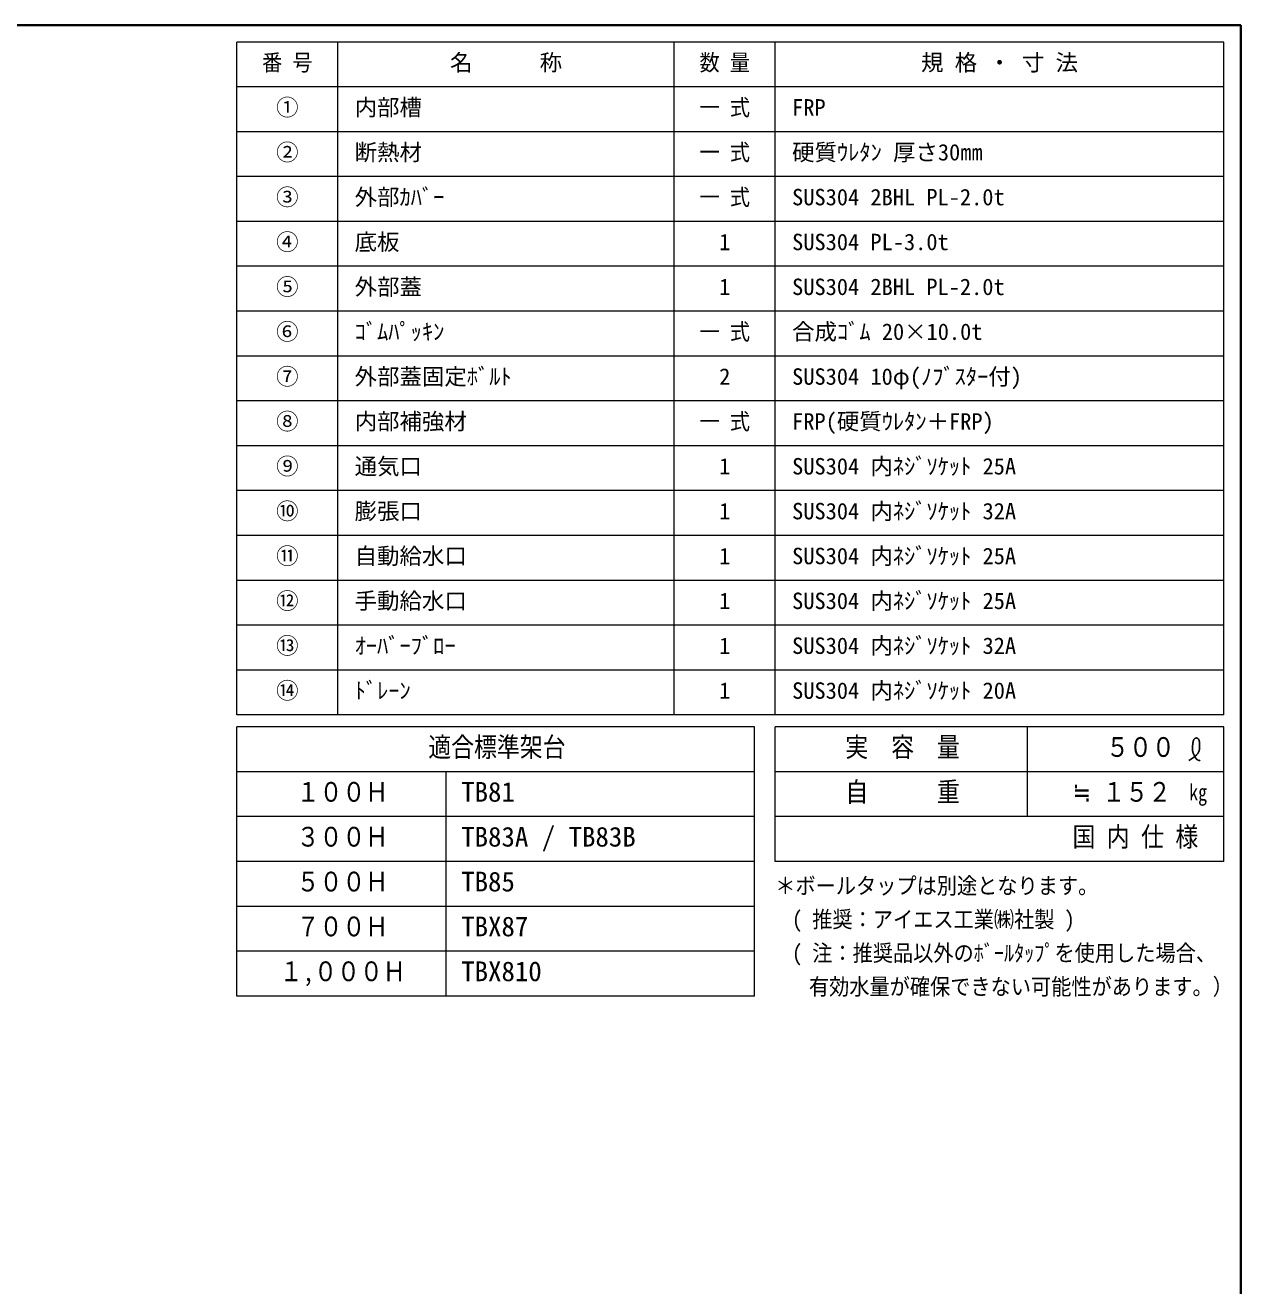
# Model space of a CAD drawing. Units: millimetres at full size, sheet at 1:15; details may follow other scales. Extents: x -3044 to 3031, y -2085 to 2130.
# Drawn here: x 999 to 3031, y 23 to 2130 of the extents above; entities that cross this region are included whole.
import ezdxf
from ezdxf.enums import TextEntityAlignment as Align

# ---------------------------------------------------------------- set-up
doc = ezdxf.new("R2010")
doc.units = ezdxf.units.MM
doc.header["$LTSCALE"] = 15
doc.layers.add('0-0', color=7, linetype='Continuous', lineweight=18)
doc.styles.add('ＭＳ ゴシック', font='')
doc.styles.get('ＭＳ ゴシック').set_extended_font_data('MS Gothic')

msp = doc.modelspace()

# ---------------------------------------------------------------- linework, layer by layer
at = {"layer": '0-0', "color": 1, "lineweight": 40}
for p, q in [((3031, 2130.04), (-3044, 2130.04)), ((3031, -2084.96), (3031, 2130.04))]:
    msp.add_line(p, q, dxfattribs=at)
at = {"layer": '0-0', "color": 3}
for p, q in [((3002.88, 2101.92), (1352.88, 2101.92)), ((1352.88, 976.92), (1352.88, 2101.92)), ((1521.63, 976.92), (1521.63, 2101.92)), ((2084.13, 976.92), (2084.13, 2101.92)), ((2252.88, 976.92), (2252.88, 2101.92)), ((3002.88, 976.92), (3002.88, 2101.92)), ((3002.88, 2026.92), (1352.88, 2026.92)), ((3002.88, 1951.92), (1352.88, 1951.92)), ((3002.88, 1876.92), (1352.88, 1876.92)), ((3002.88, 1801.92), (1352.88, 1801.92)), ((3002.88, 1726.92), (1352.88, 1726.92)), ((3002.88, 1651.92), (1352.88, 1651.92)), ((3002.88, 1576.92), (1352.88, 1576.92)), ((3002.88, 1501.92), (1352.88, 1501.92)), ((3002.88, 1426.92), (1352.88, 1426.92)), ((3002.88, 1351.92), (1352.88, 1351.92)), ((3002.88, 1276.92), (1352.88, 1276.92)), ((3002.88, 1201.92), (1352.88, 1201.92)), ((3002.88, 1126.92), (1352.88, 1126.92)), ((3002.88, 1051.92), (1352.88, 1051.92)), ((3002.88, 976.92), (1352.88, 976.92)), ((2217.88, 956.92), (1352.88, 956.92)), ((1352.88, 506.92), (1352.88, 956.92)), ((2217.88, 506.92), (2217.88, 956.92)), ((2252.88, 731.92), (2252.88, 956.92)), ((3002.88, 956.92), (2252.88, 956.92)), ((2674.75, 806.92), (2674.75, 956.92)), ((3002.88, 731.92), (3002.88, 956.92)), ((2217.88, 881.92), (1352.88, 881.92)), ((1702.88, 506.92), (1702.88, 881.92)), ((3002.88, 881.92), (2252.88, 881.92)), ((2217.88, 806.92), (1352.88, 806.92)), ((3002.88, 806.92), (2252.88, 806.92)), ((2217.88, 731.92), (1352.88, 731.92)), ((3002.88, 731.92), (2252.88, 731.92)), ((2217.88, 656.92), (1352.88, 656.92)), ((2217.88, 581.92), (1352.88, 581.92)), ((2217.88, 506.92), (1352.88, 506.92))]:
    msp.add_line(p, q, dxfattribs=at)
at = {"layer": '0-0', "color": 5, "lineweight": 25}
for points in [[(2944.39, 900.85), (2945.37, 901.41), (2947.05, 902.39), (2948.72, 903.39), (2950.36, 904.44), (2951.97, 905.54), (2953.54, 906.71), (2954.42, 907.42), (2955.07, 907.98), (2956.15, 908.98), (2957.18, 910.04), (2958.14, 911.16), (2959.01, 912.34), (2959.78, 913.58), (2960.18, 914.33), (2960.46, 914.94), (2960.89, 916.02), (2961.24, 917.13), (2961.53, 918.26), (2961.75, 919.41), (2961.92, 920.57), (2961.98, 921.24), (2962.04, 921.93), (2962.09, 923.12), (2962.1, 924.32), (2962.08, 925.51), (2962.05, 926.72), (2962.01, 927.93), (2961.98, 928.64), (2961.96, 929.38), (2961.92, 930.66), (2961.81, 931.94), (2961.61, 933.19), (2961.27, 934.4), (2960.75, 935.56), (2960.34, 936.2), (2960.08, 936.54), (2959.58, 937.1), (2959.02, 937.6), (2958.41, 938.01)], [(2944.39, 900.85), (2945.37, 901.41), (2947.05, 902.39), (2948.72, 903.39), (2950.36, 904.44), (2951.97, 905.54), (2953.54, 906.71), (2954.42, 907.42), (2955.07, 907.98), (2956.15, 908.98), (2957.18, 910.04), (2958.14, 911.16), (2959.01, 912.34), (2959.78, 913.58), (2960.18, 914.33), (2960.46, 914.94), (2960.89, 916.02), (2961.24, 917.13), (2961.53, 918.26), (2961.75, 919.41), (2961.92, 920.57), (2961.98, 921.24), (2962.04, 921.93), (2962.09, 923.12), (2962.1, 924.32), (2962.08, 925.51), (2962.05, 926.72), (2962.01, 927.93), (2961.98, 928.64), (2961.96, 929.38), (2961.92, 930.66), (2961.81, 931.94), (2961.61, 933.19), (2961.27, 934.4), (2960.75, 935.56), (2960.34, 936.2), (2960.08, 936.54), (2959.58, 937.1), (2959.02, 937.6), (2958.41, 938.01)], [(2958.41, 938.01), (2957.77, 938.31), (2957.11, 938.48), (2956.72, 938.5), (2956.4, 938.48), (2955.85, 938.36), (2955.32, 938.15), (2954.8, 937.86), (2954.3, 937.51), (2953.85, 937.11), (2953.6, 936.86), (2953.25, 936.47), (2952.74, 935.76), (2952.3, 935.01), (2951.95, 934.22), (2951.65, 933.41), (2951.41, 932.58), (2951.3, 932.09), (2951.16, 931.48), (2950.98, 930.42), (2950.83, 929.35), (2950.71, 928.29), (2950.61, 927.21), (2950.52, 926.14), (2950.47, 925.51), (2950.41, 924.77), (2950.3, 923.48), (2950.21, 922.19), (2950.16, 920.91), (2950.16, 919.63), (2950.23, 918.35), (2950.31, 917.62), (2950.4, 916.98), (2950.62, 915.89), (2950.9, 914.8), (2951.23, 913.73), (2951.61, 912.68), (2952.03, 911.64), (2952.28, 911.04), (2952.47, 910.61)], [(2958.41, 938.01), (2957.77, 938.31), (2957.11, 938.48), (2956.72, 938.5), (2956.4, 938.48), (2955.85, 938.36), (2955.32, 938.15), (2954.8, 937.86), (2954.3, 937.51), (2953.85, 937.11), (2953.6, 936.86), (2953.25, 936.47), (2952.74, 935.76), (2952.3, 935.01), (2951.95, 934.22), (2951.65, 933.41), (2951.41, 932.58), (2951.3, 932.09), (2951.16, 931.48), (2950.98, 930.42), (2950.83, 929.35), (2950.71, 928.29), (2950.61, 927.21), (2950.52, 926.14), (2950.47, 925.51), (2950.41, 924.77), (2950.3, 923.48), (2950.21, 922.19), (2950.16, 920.91), (2950.16, 919.63), (2950.23, 918.35), (2950.31, 917.62), (2950.4, 916.98), (2950.62, 915.89), (2950.9, 914.8), (2951.23, 913.73), (2951.61, 912.68), (2952.03, 911.64), (2952.28, 911.04), (2952.47, 910.61)], [(2952.47, 910.61), (2952.82, 909.88), (2953.17, 909.15), (2953.54, 908.43), (2953.93, 907.72), (2954.34, 907.01), (2954.58, 906.6), (2954.88, 906.12), (2955.4, 905.31), (2955.97, 904.52), (2956.57, 903.78), (2957.22, 903.09), (2957.93, 902.48), (2958.37, 902.16), (2958.74, 901.92), (2959.42, 901.56), (2960.12, 901.24), (2960.85, 900.97), (2961.6, 900.72), (2962.36, 900.48), (2962.81, 900.35)], [(2952.47, 910.61), (2952.82, 909.88), (2953.17, 909.15), (2953.54, 908.43), (2953.93, 907.72), (2954.34, 907.01), (2954.58, 906.6), (2954.88, 906.12), (2955.4, 905.31), (2955.97, 904.52), (2956.57, 903.78), (2957.22, 903.09), (2957.93, 902.48), (2958.37, 902.16), (2958.74, 901.92), (2959.42, 901.56), (2960.12, 901.24), (2960.85, 900.97), (2961.6, 900.72), (2962.36, 900.48), (2962.81, 900.35)]]:
    msp.add_lwpolyline(points, dxfattribs=at)

# ---------------------------------------------------------------- texts
at = {"layer": '0-0', "style": 'ＭＳ ゴシック'}
for s, height, width, p in [('番 号', 27.49, 0.9, (1395.06, 2045.67)), ('数 量', 27.49, 0.9, (2126.31, 2045.67)), ('一 式', 27.49, 0.9, (2126.31, 1970.67)), ('一 式', 27.49, 0.9, (2126.31, 1895.67)), ('一 式', 27.49, 0.9, (2126.31, 1820.67)), ('一 式', 27.49, 0.9, (2126.31, 1595.67)), ('一 式', 27.49, 0.9, (2126.31, 1445.67)), ('適合標準架台', 32.99, 0.85, (1672.88, 896.92)), ('実\u3000容\u3000量', 32.99, 0.85, (2370.06, 896.92)), ('５００', 32.99, 0.85, (2806, 896.92)), ('１００Ｈ', 32.99, 0.85, (1452.88, 821.92)), ('自\u3000\u3000\u3000重', 32.99, 0.85, (2370.06, 821.92)), ('≒ １５２', 32.99, 0.85, (2749.75, 821.92)), ('kg', 27.49, 0.8, (2944.75, 825.67)), ('３００Ｈ', 32.99, 0.85, (1452.88, 746.92)), ('国 内 仕 様', 32.99, 0.85, (2749.75, 746.92)), ('５００Ｈ', 32.99, 0.85, (1452.88, 671.92)), ('＊ボールタップは別途となります。', 27.49, 0.9, (2252.88, 669.42)), ('７００Ｈ', 32.99, 0.85, (1452.88, 596.92)), ('( 推奨：アイエス工業㈱社製 )', 27.49, 0.9, (2281, 613.17)), ('( 注：推奨品以外のﾎﾞｰﾙﾀｯﾌﾟを使用した場合、', 27.49, 0.9, (2281, 556.92)), ('１,０００Ｈ', 32.99, 0.85, (1424.75, 521.92)), ('有効水量が確保できない可能性があります。）', 27.49, 0.9, (2309.13, 500.67))]:
    msp.add_text(s, height=height, dxfattribs=dict(at, width=width)).set_placement(p, align=Align.BOTTOM_LEFT)
for s, height, p in [('名\u3000\u3000\u3000称', 27.49, (1709.13, 2045.67)), ('規 格 ・ 寸 法', 27.49, (2496.63, 2045.67)), ('①', 27.49, (1418.5, 1970.67)), ('内部槽', 27.49, (1549.75, 1970.67)), ('FRP', 27.49, (2281, 1970.67)), ('②', 27.49, (1418.5, 1895.67)), ('断熱材', 27.49, (1549.75, 1895.67)), ('硬質ｳﾚﾀﾝ 厚さ30㎜', 27.49, (2281, 1895.67)), ('③', 27.49, (1418.5, 1820.67)), ('外部ｶﾊﾞｰ', 27.49, (1549.75, 1820.67)), ('SUS304 2BHL PL-2.0t', 27.49, (2281, 1820.67)), ('④', 27.49, (1418.5, 1745.67)), ('底板', 27.49, (1549.75, 1745.67)), ('1', 27.49, (2159.13, 1745.67)), ('SUS304 PL-3.0t', 27.49, (2281, 1745.67)), ('⑤', 27.49, (1418.5, 1670.67)), ('外部蓋', 27.49, (1549.75, 1670.67)), ('1', 27.49, (2159.13, 1670.67)), ('SUS304 2BHL PL-2.0t', 27.49, (2281, 1670.67)), ('⑥', 27.49, (1418.5, 1595.67)), ('ｺﾞﾑﾊﾟｯｷﾝ', 27.49, (1549.75, 1595.67)), ('合成ｺﾞﾑ 20×10.0t', 27.49, (2281, 1595.67)), ('⑦', 27.49, (1418.5, 1520.67)), ('外部蓋固定ﾎﾞﾙﾄ', 27.49, (1549.75, 1520.67)), ('SUS304 10φ(ﾉﾌﾞｽﾀｰ付)', 27.49, (2281, 1520.67)), ('2', 27.49, (2159.13, 1520.67)), ('⑧', 27.49, (1418.5, 1445.67)), ('内部補強材', 27.49, (1549.75, 1445.67)), ('FRP(硬質ｳﾚﾀﾝ＋FRP)', 27.49, (2281, 1445.67)), ('⑨', 27.49, (1418.5, 1370.67)), ('通気口', 27.49, (1549.75, 1370.67)), ('1', 27.49, (2159.13, 1370.67)), ('SUS304 内ﾈｼﾞｿｹｯﾄ 25A', 27.49, (2281, 1370.67)), ('⑩', 27.49, (1418.5, 1295.67)), ('膨張口', 27.49, (1549.75, 1295.67)), ('1', 27.49, (2159.13, 1295.67)), ('SUS304 内ﾈｼﾞｿｹｯﾄ 32A', 27.49, (2281, 1295.67)), ('⑪', 27.49, (1418.5, 1220.67)), ('自動給水口', 27.49, (1549.75, 1220.67)), ('1', 27.49, (2159.13, 1220.67)), ('SUS304 内ﾈｼﾞｿｹｯﾄ 25A', 27.49, (2281, 1220.67)), ('⑫', 27.49, (1418.5, 1145.67)), ('手動給水口', 27.49, (1549.75, 1145.67)), ('1', 27.49, (2159.13, 1145.67)), ('SUS304 内ﾈｼﾞｿｹｯﾄ 25A', 27.49, (2281, 1145.67)), ('⑬', 27.49, (1418.5, 1070.67)), ('ｵｰﾊﾞｰﾌﾞﾛｰ', 27.49, (1549.75, 1070.67)), ('1', 27.49, (2159.13, 1070.67)), ('SUS304 内ﾈｼﾞｿｹｯﾄ 32A', 27.49, (2281, 1070.67)), ('⑭', 27.49, (1418.5, 995.67)), ('ﾄﾞﾚｰﾝ', 27.49, (1549.75, 995.67)), ('SUS304 内ﾈｼﾞｿｹｯﾄ 20A', 27.49, (2281, 995.67)), ('1', 27.49, (2159.13, 995.67)), ('TB81', 32.99, (1727.88, 821.92)), ('TB83A / TB83B', 32.99, (1727.88, 746.92)), ('TB85', 32.99, (1727.88, 671.92)), ('TBX87', 32.99, (1727.88, 596.92)), ('TBX810', 32.99, (1727.88, 521.92))]:
    msp.add_text(s, height=height, dxfattribs=at).set_placement(p, align=Align.BOTTOM_LEFT)

doc.saveas('drawing.dxf')
